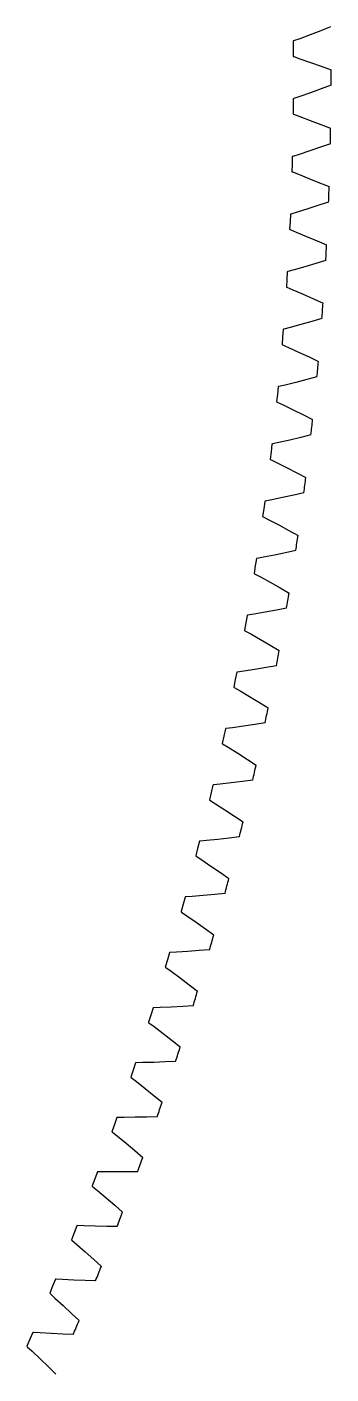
# Model space of a CAD drawing. Extents: x -220 to 220, y -220 to 220.
# Drawn here: x 198.8 to 219.7, y -89.1 to 3.5 of the extents above; entities that cross this region are included whole.
import ezdxf

# ---------------------------------------------------------------- set-up
doc = ezdxf.new("R2010")
doc.units = 0

msp = doc.modelspace()

# ---------------------------------------------------------------- linework, layer by layer
at = {"layer": 'layer0'}
for p, q in [((218.283, 2.94), (217.566, 2.674)), ((219.021, 3.223), (218.283, 2.94)), ((219.682, 3.484), (219.021, 3.223)), ((217.112, 2.507), (217.106, 2.5)), ((217.106, 2.5), (217.111, 1.983)), ((217.111, 1.983), (217.116, 1.466)), ((217.141, 2.521), (217.112, 2.507)), ((217.566, 2.674), (217.141, 2.521)), ((217.116, 1.466), (217.121, 1.459)), ((217.121, 1.459), (217.151, 1.446)), ((217.151, 1.446), (217.578, 1.3)), ((217.578, 1.3), (218.3, 1.047)), ((218.3, 1.047), (219.043, 0.778)), ((219.043, 0.778), (219.709, 0.528)), ((219.043, -0.778), (218.3, -1.047)), ((219.709, -0.528), (219.043, -0.778)), ((217.116, -1.466), (217.111, -1.983)), ((217.121, -1.459), (217.116, -1.466)), ((217.151, -1.446), (217.121, -1.459)), ((217.578, -1.3), (217.151, -1.446)), ((218.3, -1.047), (217.578, -1.3)), ((217.111, -1.983), (217.106, -2.5)), ((217.106, -2.5), (217.112, -2.507)), ((217.112, -2.507), (217.141, -2.521)), ((217.141, -2.521), (217.566, -2.674)), ((217.566, -2.674), (218.283, -2.94)), ((218.283, -2.94), (219.021, -3.223)), ((219.021, -3.223), (219.682, -3.484)), ((219.663, -4.541), (218.992, -4.778)), ((217.053, -5.431), (217.039, -5.948)), ((217.059, -5.424), (217.053, -5.431)), ((217.088, -5.412), (217.059, -5.424)), ((217.518, -5.274), (217.088, -5.412)), ((218.245, -5.034), (217.518, -5.274)), ((218.992, -4.778), (218.245, -5.034)), ((217.039, -5.948), (217.024, -6.465)), ((217.024, -6.465), (217.03, -6.472)), ((217.03, -6.472), (217.059, -6.486)), ((217.059, -6.486), (217.481, -6.647)), ((217.481, -6.647), (218.193, -6.927)), ((218.193, -6.927), (218.925, -7.223)), ((218.925, -7.223), (219.582, -7.496)), ((217.386, -9.246), (216.953, -9.376)), ((218.117, -9.019), (217.386, -9.246)), ((218.869, -8.777), (218.117, -9.019)), ((219.543, -8.552), (218.869, -8.777)), ((216.894, -9.911), (216.87, -10.427)), ((216.917, -9.394), (216.894, -9.911)), ((216.923, -9.388), (216.917, -9.394)), ((216.953, -9.376), (216.923, -9.388)), ((216.87, -10.427), (216.875, -10.434)), ((216.875, -10.434), (216.904, -10.449)), ((216.904, -10.449), (217.323, -10.618)), ((217.323, -10.618), (218.03, -10.911)), ((218.03, -10.911), (218.757, -11.22)), ((218.757, -11.22), (219.409, -11.505)), ((218.672, -12.773), (217.915, -13.001)), ((219.351, -12.561), (218.672, -12.773)), ((216.676, -13.871), (216.643, -14.386)), ((216.71, -13.355), (216.676, -13.871)), ((216.716, -13.348), (216.71, -13.355)), ((216.746, -13.336), (216.716, -13.348)), ((217.181, -13.214), (216.746, -13.336)), ((217.915, -13.001), (217.181, -13.214)), ((216.643, -14.386), (216.649, -14.394)), ((216.649, -14.394), (216.677, -14.409)), ((216.677, -14.409), (217.093, -14.586)), ((217.093, -14.586), (217.794, -14.891)), ((217.794, -14.891), (218.516, -15.214)), ((218.516, -15.214), (219.162, -15.511)), ((219.085, -16.565), (218.402, -16.765)), ((216.429, -17.31), (216.387, -17.826)), ((216.436, -17.304), (216.429, -17.31)), ((216.466, -17.293), (216.436, -17.304)), ((216.903, -17.179), (216.466, -17.293)), ((217.642, -16.979), (216.903, -17.179)), ((218.402, -16.765), (217.642, -16.979)), ((216.387, -17.826), (216.345, -18.341)), ((216.345, -18.341), (216.35, -18.348)), ((216.35, -18.348), (216.378, -18.364)), ((216.378, -18.364), (216.79, -18.548)), ((216.79, -18.548), (217.486, -18.866)), ((217.486, -18.866), (218.201, -19.202)), ((218.201, -19.202), (218.842, -19.511)), ((216.077, -21.26), (216.025, -21.775)), ((216.084, -21.254), (216.077, -21.26)), ((216.114, -21.244), (216.084, -21.254)), ((216.553, -21.137), (216.114, -21.244)), ((217.295, -20.951), (216.553, -21.137)), ((218.059, -20.751), (217.295, -20.951)), ((218.746, -20.563), (218.059, -20.751)), ((216.025, -21.775), (215.974, -22.289)), ((215.974, -22.289), (215.979, -22.297)), ((215.979, -22.297), (216.007, -22.313)), ((216.007, -22.313), (216.415, -22.505)), ((216.415, -22.505), (217.105, -22.835)), ((217.105, -22.835), (217.814, -23.184)), ((217.814, -23.184), (218.449, -23.505)), ((216.876, -24.916), (216.131, -25.089)), ((217.644, -24.73), (216.876, -24.916)), ((218.334, -24.555), (217.644, -24.73)), ((215.592, -25.717), (215.53, -26.23)), ((215.653, -25.203), (215.592, -25.717)), ((215.659, -25.197), (215.653, -25.203)), ((215.69, -25.187), (215.659, -25.197)), ((216.131, -25.089), (215.69, -25.187)), ((215.53, -26.23), (215.535, -26.238)), ((215.535, -26.238), (215.563, -26.254)), ((215.563, -26.254), (215.968, -26.453)), ((215.968, -26.453), (216.652, -26.797)), ((216.652, -26.797), (217.354, -27.158)), ((217.354, -27.158), (217.983, -27.491)), ((217.156, -28.701), (216.385, -28.873)), ((217.849, -28.539), (217.156, -28.701)), ((215.157, -29.138), (215.086, -29.65)), ((215.163, -29.132), (215.157, -29.138)), ((215.194, -29.122), (215.163, -29.132)), ((215.637, -29.032), (215.194, -29.122)), ((216.385, -28.873), (215.637, -29.032)), ((215.086, -29.65), (215.015, -30.162)), ((215.015, -30.162), (215.02, -30.17)), ((215.02, -30.17), (215.047, -30.187)), ((215.047, -30.187), (215.449, -30.393)), ((215.449, -30.393), (216.126, -30.749)), ((216.126, -30.749), (216.822, -31.124)), ((216.822, -31.124), (217.445, -31.467)), ((214.589, -33.063), (214.509, -33.573)), ((214.595, -33.057), (214.589, -33.063)), ((214.626, -33.048), (214.595, -33.057)), ((215.07, -32.966), (214.626, -33.048)), ((215.822, -32.82), (215.07, -32.966)), ((216.596, -32.662), (215.822, -32.82)), ((217.291, -32.513), (216.596, -32.662)), ((214.509, -33.573), (214.429, -34.084)), ((214.429, -34.084), (214.433, -34.092)), ((214.433, -34.092), (214.46, -34.11)), ((214.46, -34.11), (214.858, -34.323)), ((214.858, -34.323), (215.529, -34.691)), ((215.529, -34.691), (216.218, -35.079)), ((216.218, -35.079), (216.834, -35.433)), ((213.949, -36.976), (213.86, -37.486)), ((213.956, -36.97), (213.949, -36.976)), ((213.987, -36.962), (213.956, -36.97)), ((214.432, -36.888), (213.987, -36.962)), ((215.186, -36.757), (214.432, -36.888)), ((215.963, -36.613), (215.186, -36.757)), ((216.661, -36.476), (215.963, -36.613)), ((213.86, -37.486), (213.77, -37.995)), ((213.77, -37.995), (213.775, -38.003)), ((213.775, -38.003), (213.802, -38.021)), ((213.802, -38.021), (214.195, -38.242)), ((214.195, -38.242), (214.859, -38.622)), ((214.859, -38.622), (215.541, -39.022)), ((215.541, -39.022), (216.151, -39.388)), ((214.479, -40.681), (213.723, -40.799)), ((215.258, -40.551), (214.479, -40.681)), ((215.959, -40.427), (215.258, -40.551)), ((213.139, -41.385), (213.041, -41.893)), ((213.238, -40.878), (213.139, -41.385)), ((213.245, -40.872), (213.238, -40.878)), ((213.276, -40.864), (213.245, -40.872)), ((213.723, -40.799), (213.276, -40.864)), ((213.041, -41.893), (213.045, -41.901)), ((213.045, -41.901), (213.071, -41.919)), ((213.071, -41.919), (213.461, -42.147)), ((213.461, -42.147), (214.118, -42.54)), ((214.118, -42.54), (214.792, -42.952)), ((214.792, -42.952), (215.395, -43.329)), ((215.184, -44.364), (214.482, -44.476)), ((212.348, -45.271), (212.24, -45.777)), ((212.456, -44.765), (212.348, -45.271)), ((212.463, -44.76), (212.456, -44.765)), ((212.494, -44.753), (212.463, -44.76)), ((212.942, -44.695), (212.494, -44.753)), ((213.7, -44.591), (212.942, -44.695)), ((214.482, -44.476), (213.7, -44.591)), ((212.24, -45.777), (212.244, -45.785)), ((212.244, -45.785), (212.27, -45.804)), ((212.27, -45.804), (212.656, -46.039)), ((212.656, -46.039), (213.305, -46.443)), ((213.305, -46.443), (213.972, -46.868)), ((213.972, -46.868), (214.568, -47.256)), ((211.603, -48.638), (211.486, -49.142)), ((211.61, -48.633), (211.603, -48.638)), ((211.642, -48.626), (211.61, -48.633)), ((212.09, -48.577), (211.642, -48.626)), ((212.85, -48.487), (212.09, -48.577)), ((213.634, -48.386), (212.85, -48.487)), ((214.338, -48.287), (213.634, -48.386)), ((211.486, -49.142), (211.369, -49.645)), ((211.369, -49.645), (211.373, -49.653)), ((211.373, -49.653), (211.398, -49.673)), ((211.398, -49.673), (211.779, -49.915)), ((211.779, -49.915), (212.422, -50.331)), ((212.422, -50.331), (213.08, -50.768)), ((213.08, -50.768), (213.669, -51.167)), ((210.679, -52.495), (210.553, -52.996)), ((210.686, -52.49), (210.679, -52.495)), ((210.718, -52.484), (210.686, -52.49)), ((211.168, -52.443), (210.718, -52.484)), ((211.929, -52.366), (211.168, -52.443)), ((212.714, -52.279), (211.929, -52.366)), ((213.42, -52.194), (212.714, -52.279)), ((210.553, -52.996), (210.427, -53.498)), ((210.427, -53.498), (210.43, -53.506)), ((210.43, -53.506), (210.456, -53.526)), ((210.456, -53.526), (210.832, -53.775)), ((210.832, -53.775), (211.467, -54.203)), ((211.467, -54.203), (212.117, -54.651)), ((212.117, -54.651), (212.699, -55.061)), ((209.685, -56.334), (209.55, -56.833)), ((209.692, -56.329), (209.685, -56.334)), ((209.724, -56.324), (209.692, -56.329)), ((210.175, -56.291), (209.724, -56.324)), ((210.937, -56.228), (210.175, -56.291)), ((211.724, -56.156), (210.937, -56.228)), ((212.432, -56.083), (211.724, -56.156)), ((209.55, -56.833), (209.414, -57.332)), ((209.414, -57.332), (209.418, -57.34)), ((209.418, -57.34), (209.443, -57.361)), ((209.443, -57.361), (209.815, -57.617)), ((209.815, -57.617), (210.442, -58.056)), ((210.442, -58.056), (211.084, -58.516)), ((211.084, -58.516), (211.658, -58.936)), ((208.621, -60.154), (208.477, -60.651)), ((208.629, -60.149), (208.621, -60.154)), ((208.661, -60.145), (208.629, -60.149)), ((209.112, -60.12), (208.661, -60.145)), ((209.875, -60.071), (209.112, -60.12)), ((210.663, -60.013), (209.875, -60.071)), ((211.372, -59.954), (210.663, -60.013)), ((208.477, -60.651), (208.332, -61.147)), ((208.332, -61.147), (208.336, -61.155)), ((208.336, -61.155), (208.361, -61.177)), ((208.361, -61.177), (208.728, -61.439)), ((208.728, -61.439), (209.346, -61.89)), ((209.346, -61.89), (209.98, -62.362)), ((209.98, -62.362), (210.546, -62.792)), ((208.743, -63.895), (207.979, -63.929)), ((209.532, -63.851), (208.743, -63.895)), ((210.242, -63.804), (209.532, -63.851)), ((207.334, -64.448), (207.181, -64.942)), ((207.488, -63.955), (207.334, -64.448)), ((207.495, -63.95), (207.488, -63.955)), ((207.527, -63.946), (207.495, -63.95)), ((207.979, -63.929), (207.527, -63.946)), ((207.181, -64.942), (207.184, -64.95)), ((207.184, -64.95), (207.208, -64.972)), ((207.208, -64.972), (207.571, -65.241)), ((207.571, -65.241), (208.181, -65.703)), ((208.181, -65.703), (208.806, -66.186)), ((208.806, -66.186), (209.364, -66.627)), ((206.123, -68.224), (205.96, -68.715)), ((206.285, -67.733), (206.123, -68.224)), ((206.293, -67.729), (206.285, -67.733)), ((206.325, -67.725), (206.293, -67.729)), ((206.776, -67.717), (206.325, -67.725)), ((207.541, -67.696), (206.776, -67.717)), ((208.331, -67.667), (207.541, -67.696)), ((209.041, -67.633), (208.331, -67.667)), ((205.96, -68.715), (205.963, -68.723)), ((205.963, -68.723), (205.987, -68.745)), ((205.987, -68.745), (206.345, -69.021)), ((206.345, -69.021), (206.946, -69.494)), ((206.946, -69.494), (207.562, -69.989)), ((207.562, -69.989), (208.112, -70.44)), ((204.842, -71.977), (204.671, -72.465)), ((205.014, -71.49), (204.842, -71.977)), ((205.021, -71.485), (205.014, -71.49)), ((205.054, -71.482), (205.021, -71.485)), ((205.505, -71.482), (205.054, -71.482)), ((206.27, -71.476), (205.505, -71.482)), ((207.06, -71.461), (206.27, -71.476)), ((207.771, -71.44), (207.06, -71.461)), ((204.671, -72.465), (204.674, -72.474)), ((204.674, -72.474), (204.697, -72.496)), ((204.697, -72.496), (205.05, -72.779)), ((205.05, -72.779), (205.642, -73.262)), ((205.642, -73.262), (206.249, -73.768)), ((206.249, -73.768), (206.791, -74.229)), ((203.493, -75.707), (203.313, -76.191)), ((203.674, -75.222), (203.493, -75.707)), ((203.681, -75.218), (203.674, -75.222)), ((203.714, -75.215), (203.681, -75.218)), ((204.165, -75.224), (203.714, -75.215)), ((204.93, -75.231), (204.165, -75.224)), ((205.72, -75.231), (204.93, -75.231)), ((206.432, -75.223), (205.72, -75.231)), ((203.313, -76.191), (203.316, -76.2)), ((203.316, -76.2), (203.339, -76.223)), ((203.339, -76.223), (203.686, -76.511)), ((203.686, -76.511), (204.27, -77.006)), ((204.27, -77.006), (204.868, -77.523)), ((204.868, -77.523), (205.401, -77.993)), ((202.077, -79.411), (201.888, -79.892)), ((202.266, -78.93), (202.077, -79.411)), ((202.274, -78.925), (202.266, -78.93)), ((202.306, -78.923), (202.274, -78.925)), ((202.757, -78.94), (202.306, -78.923)), ((203.522, -78.961), (202.757, -78.94)), ((204.312, -78.975), (203.522, -78.961)), ((205.023, -78.98), (204.312, -78.975)), ((201.888, -79.892), (201.89, -79.9)), ((201.89, -79.9), (201.913, -79.924)), ((201.913, -79.924), (202.255, -80.219)), ((202.255, -80.219), (202.83, -80.724)), ((202.83, -80.724), (203.418, -81.252)), ((203.418, -81.252), (203.942, -81.732)), ((200.593, -83.088), (200.395, -83.566)), ((200.791, -82.611), (200.593, -83.088)), ((200.799, -82.606), (200.791, -82.611)), ((200.831, -82.605), (200.799, -82.606)), ((201.282, -82.63), (200.831, -82.605)), ((202.046, -82.665), (201.282, -82.63)), ((202.836, -82.694), (202.046, -82.665)), ((203.547, -82.712), (202.836, -82.694)), ((200.395, -83.566), (200.398, -83.574)), ((200.398, -83.574), (200.42, -83.598)), ((200.42, -83.598), (200.756, -83.899)), ((200.756, -83.899), (201.321, -84.415)), ((201.321, -84.415), (201.9, -84.953)), ((201.9, -84.953), (202.415, -85.443)), ((199.042, -86.738), (198.835, -87.212)), ((199.248, -86.264), (199.042, -86.738)), ((199.256, -86.26), (199.248, -86.264)), ((199.289, -86.259), (199.256, -86.26)), ((199.739, -86.292), (199.289, -86.259)), ((200.503, -86.342), (199.739, -86.292)), ((201.291, -86.384), (200.503, -86.342)), ((202.002, -86.416), (201.291, -86.384)), ((198.835, -87.212), (198.838, -87.221)), ((198.838, -87.221), (198.859, -87.245)), ((198.859, -87.245), (199.19, -87.552)), ((199.19, -87.552), (199.746, -88.078)), ((199.746, -88.078), (200.314, -88.627)), ((200.314, -88.627), (200.821, -89.126))]:
    msp.add_line(p, q, dxfattribs=at)
for start, end in [(359.86221, 360.13779), (358.8157, 359.09128), (357.76918, 358.04477), (356.72267, 356.99826), (355.67616, 355.95175), (354.62965, 354.90524), (353.58314, 353.85873), (352.53663, 352.81221), (351.49011, 351.7657), (350.4436, 350.71919), (349.39709, 349.67268), (348.35058, 348.62617), (347.30407, 347.57965), (346.25755, 346.53314), (345.21104, 345.48663), (344.16453, 344.44012), (343.11802, 343.39361), (342.07151, 342.34709), (341.025, 341.30059), (339.97848, 340.25407), (338.93197, 339.20756), (337.88546, 338.16105), (336.83895, 337.11454)]:
    msp.add_arc((0, 0), 219.71, start, end, dxfattribs=at)
at = {"layer": 'layer1'}
for p, q in [((218.283, 2.94), (217.566, 2.674)), ((219.021, 3.223), (218.283, 2.94)), ((219.682, 3.484), (219.021, 3.223)), ((217.112, 2.507), (217.106, 2.5)), ((217.106, 2.5), (217.111, 1.983)), ((217.111, 1.983), (217.116, 1.466)), ((217.141, 2.521), (217.112, 2.507)), ((217.566, 2.674), (217.141, 2.521)), ((217.116, 1.466), (217.121, 1.459)), ((217.121, 1.459), (217.151, 1.446)), ((217.151, 1.446), (217.578, 1.3)), ((217.578, 1.3), (218.3, 1.047)), ((218.3, 1.047), (219.043, 0.778)), ((219.043, 0.778), (219.709, 0.528)), ((219.043, -0.778), (218.3, -1.047)), ((219.709, -0.528), (219.043, -0.778)), ((217.116, -1.466), (217.111, -1.983)), ((217.121, -1.459), (217.116, -1.466)), ((217.151, -1.446), (217.121, -1.459)), ((217.578, -1.3), (217.151, -1.446)), ((218.3, -1.047), (217.578, -1.3)), ((217.111, -1.983), (217.106, -2.5)), ((217.106, -2.5), (217.112, -2.507)), ((217.112, -2.507), (217.141, -2.521)), ((217.141, -2.521), (217.566, -2.674)), ((217.566, -2.674), (218.283, -2.94)), ((218.283, -2.94), (219.021, -3.223)), ((219.021, -3.223), (219.682, -3.484)), ((219.663, -4.541), (218.992, -4.778)), ((217.053, -5.431), (217.039, -5.948)), ((217.059, -5.424), (217.053, -5.431)), ((217.088, -5.412), (217.059, -5.424)), ((217.518, -5.274), (217.088, -5.412)), ((218.245, -5.034), (217.518, -5.274)), ((218.992, -4.778), (218.245, -5.034)), ((217.039, -5.948), (217.024, -6.465)), ((217.024, -6.465), (217.03, -6.472)), ((217.03, -6.472), (217.059, -6.486)), ((217.059, -6.486), (217.481, -6.647)), ((217.481, -6.647), (218.193, -6.927)), ((218.193, -6.927), (218.925, -7.223)), ((218.925, -7.223), (219.582, -7.496)), ((217.386, -9.246), (216.953, -9.376)), ((218.117, -9.019), (217.386, -9.246)), ((218.869, -8.777), (218.117, -9.019)), ((219.543, -8.552), (218.869, -8.777)), ((216.894, -9.911), (216.87, -10.427)), ((216.917, -9.394), (216.894, -9.911)), ((216.923, -9.388), (216.917, -9.394)), ((216.953, -9.376), (216.923, -9.388)), ((216.87, -10.427), (216.875, -10.434)), ((216.875, -10.434), (216.904, -10.449)), ((216.904, -10.449), (217.323, -10.618)), ((217.323, -10.618), (218.03, -10.911)), ((218.03, -10.911), (218.757, -11.22)), ((218.757, -11.22), (219.409, -11.505)), ((218.672, -12.773), (217.915, -13.001)), ((219.351, -12.561), (218.672, -12.773)), ((216.676, -13.871), (216.643, -14.386)), ((216.71, -13.355), (216.676, -13.871)), ((216.716, -13.348), (216.71, -13.355)), ((216.746, -13.336), (216.716, -13.348)), ((217.181, -13.214), (216.746, -13.336)), ((217.915, -13.001), (217.181, -13.214)), ((216.643, -14.386), (216.649, -14.394)), ((216.649, -14.394), (216.677, -14.409)), ((216.677, -14.409), (217.093, -14.586)), ((217.093, -14.586), (217.794, -14.891)), ((217.794, -14.891), (218.516, -15.214)), ((218.516, -15.214), (219.162, -15.511)), ((219.085, -16.565), (218.402, -16.765)), ((216.429, -17.31), (216.387, -17.826)), ((216.436, -17.304), (216.429, -17.31)), ((216.466, -17.293), (216.436, -17.304)), ((216.903, -17.179), (216.466, -17.293)), ((217.642, -16.979), (216.903, -17.179)), ((218.402, -16.765), (217.642, -16.979)), ((216.387, -17.826), (216.345, -18.341)), ((216.345, -18.341), (216.35, -18.348)), ((216.35, -18.348), (216.378, -18.364)), ((216.378, -18.364), (216.79, -18.548)), ((216.79, -18.548), (217.486, -18.866)), ((217.486, -18.866), (218.201, -19.202)), ((218.201, -19.202), (218.842, -19.511)), ((216.077, -21.26), (216.025, -21.775)), ((216.084, -21.254), (216.077, -21.26)), ((216.114, -21.244), (216.084, -21.254)), ((216.553, -21.137), (216.114, -21.244)), ((217.295, -20.951), (216.553, -21.137)), ((218.059, -20.751), (217.295, -20.951)), ((218.746, -20.563), (218.059, -20.751)), ((216.025, -21.775), (215.974, -22.289)), ((215.974, -22.289), (215.979, -22.297)), ((215.979, -22.297), (216.007, -22.313)), ((216.007, -22.313), (216.415, -22.505)), ((216.415, -22.505), (217.105, -22.835)), ((217.105, -22.835), (217.814, -23.184)), ((217.814, -23.184), (218.449, -23.505)), ((216.876, -24.916), (216.131, -25.089)), ((217.644, -24.73), (216.876, -24.916)), ((218.334, -24.555), (217.644, -24.73)), ((215.592, -25.717), (215.53, -26.23)), ((215.653, -25.203), (215.592, -25.717)), ((215.659, -25.197), (215.653, -25.203)), ((215.69, -25.187), (215.659, -25.197)), ((216.131, -25.089), (215.69, -25.187)), ((215.53, -26.23), (215.535, -26.238)), ((215.535, -26.238), (215.563, -26.254)), ((215.563, -26.254), (215.968, -26.453)), ((215.968, -26.453), (216.652, -26.797)), ((216.652, -26.797), (217.354, -27.158)), ((217.354, -27.158), (217.983, -27.491)), ((217.156, -28.701), (216.385, -28.873)), ((217.849, -28.539), (217.156, -28.701)), ((215.157, -29.138), (215.086, -29.65)), ((215.163, -29.132), (215.157, -29.138)), ((215.194, -29.122), (215.163, -29.132)), ((215.637, -29.032), (215.194, -29.122)), ((216.385, -28.873), (215.637, -29.032)), ((215.086, -29.65), (215.015, -30.162)), ((215.015, -30.162), (215.02, -30.17)), ((215.02, -30.17), (215.047, -30.187)), ((215.047, -30.187), (215.449, -30.393)), ((215.449, -30.393), (216.126, -30.749)), ((216.126, -30.749), (216.822, -31.124)), ((216.822, -31.124), (217.445, -31.467)), ((214.589, -33.063), (214.509, -33.573)), ((214.595, -33.057), (214.589, -33.063)), ((214.626, -33.048), (214.595, -33.057)), ((215.07, -32.966), (214.626, -33.048)), ((215.822, -32.82), (215.07, -32.966)), ((216.596, -32.662), (215.822, -32.82)), ((217.291, -32.513), (216.596, -32.662)), ((214.509, -33.573), (214.429, -34.084)), ((214.429, -34.084), (214.433, -34.092)), ((214.433, -34.092), (214.46, -34.11)), ((214.46, -34.11), (214.858, -34.323)), ((214.858, -34.323), (215.529, -34.691)), ((215.529, -34.691), (216.218, -35.079)), ((216.218, -35.079), (216.834, -35.433)), ((213.949, -36.976), (213.86, -37.486)), ((213.956, -36.97), (213.949, -36.976)), ((213.987, -36.962), (213.956, -36.97)), ((214.432, -36.888), (213.987, -36.962)), ((215.186, -36.757), (214.432, -36.888)), ((215.963, -36.613), (215.186, -36.757)), ((216.661, -36.476), (215.963, -36.613)), ((213.86, -37.486), (213.77, -37.995)), ((213.77, -37.995), (213.775, -38.003)), ((213.775, -38.003), (213.802, -38.021)), ((213.802, -38.021), (214.195, -38.242)), ((214.195, -38.242), (214.859, -38.622)), ((214.859, -38.622), (215.541, -39.022)), ((215.541, -39.022), (216.151, -39.388)), ((214.479, -40.681), (213.723, -40.799)), ((215.258, -40.551), (214.479, -40.681)), ((215.959, -40.427), (215.258, -40.551)), ((213.139, -41.385), (213.041, -41.893)), ((213.238, -40.878), (213.139, -41.385)), ((213.245, -40.872), (213.238, -40.878)), ((213.276, -40.864), (213.245, -40.872)), ((213.723, -40.799), (213.276, -40.864)), ((213.041, -41.893), (213.045, -41.901)), ((213.045, -41.901), (213.071, -41.919)), ((213.071, -41.919), (213.461, -42.147)), ((213.461, -42.147), (214.118, -42.54)), ((214.118, -42.54), (214.792, -42.952)), ((214.792, -42.952), (215.395, -43.329)), ((215.184, -44.364), (214.482, -44.476)), ((212.348, -45.271), (212.24, -45.777)), ((212.456, -44.765), (212.348, -45.271)), ((212.463, -44.76), (212.456, -44.765)), ((212.494, -44.753), (212.463, -44.76)), ((212.942, -44.695), (212.494, -44.753)), ((213.7, -44.591), (212.942, -44.695)), ((214.482, -44.476), (213.7, -44.591)), ((212.24, -45.777), (212.244, -45.785)), ((212.244, -45.785), (212.27, -45.804)), ((212.27, -45.804), (212.656, -46.039)), ((212.656, -46.039), (213.305, -46.443)), ((213.305, -46.443), (213.972, -46.868)), ((213.972, -46.868), (214.568, -47.256)), ((211.603, -48.638), (211.486, -49.142)), ((211.61, -48.633), (211.603, -48.638)), ((211.642, -48.626), (211.61, -48.633)), ((212.09, -48.577), (211.642, -48.626)), ((212.85, -48.487), (212.09, -48.577)), ((213.634, -48.386), (212.85, -48.487)), ((214.338, -48.287), (213.634, -48.386)), ((211.486, -49.142), (211.369, -49.645)), ((211.369, -49.645), (211.373, -49.653)), ((211.373, -49.653), (211.398, -49.673)), ((211.398, -49.673), (211.779, -49.915)), ((211.779, -49.915), (212.422, -50.331)), ((212.422, -50.331), (213.08, -50.768)), ((213.08, -50.768), (213.669, -51.167)), ((210.679, -52.495), (210.553, -52.996)), ((210.686, -52.49), (210.679, -52.495)), ((210.718, -52.484), (210.686, -52.49)), ((211.168, -52.443), (210.718, -52.484)), ((211.929, -52.366), (211.168, -52.443)), ((212.714, -52.279), (211.929, -52.366)), ((213.42, -52.194), (212.714, -52.279)), ((210.553, -52.996), (210.427, -53.498)), ((210.427, -53.498), (210.43, -53.506)), ((210.43, -53.506), (210.456, -53.526)), ((210.456, -53.526), (210.832, -53.775)), ((210.832, -53.775), (211.467, -54.203)), ((211.467, -54.203), (212.117, -54.651)), ((212.117, -54.651), (212.699, -55.061)), ((209.685, -56.334), (209.55, -56.833)), ((209.692, -56.329), (209.685, -56.334)), ((209.724, -56.324), (209.692, -56.329)), ((210.175, -56.291), (209.724, -56.324)), ((210.937, -56.228), (210.175, -56.291)), ((211.724, -56.156), (210.937, -56.228)), ((212.432, -56.083), (211.724, -56.156)), ((209.55, -56.833), (209.414, -57.332)), ((209.414, -57.332), (209.418, -57.34)), ((209.418, -57.34), (209.443, -57.361)), ((209.443, -57.361), (209.815, -57.617)), ((209.815, -57.617), (210.442, -58.056)), ((210.442, -58.056), (211.084, -58.516)), ((211.084, -58.516), (211.658, -58.936)), ((208.621, -60.154), (208.477, -60.651)), ((208.629, -60.149), (208.621, -60.154)), ((208.661, -60.145), (208.629, -60.149)), ((209.112, -60.12), (208.661, -60.145)), ((209.875, -60.071), (209.112, -60.12)), ((210.663, -60.013), (209.875, -60.071)), ((211.372, -59.954), (210.663, -60.013)), ((208.477, -60.651), (208.332, -61.147)), ((208.332, -61.147), (208.336, -61.155)), ((208.336, -61.155), (208.361, -61.177)), ((208.361, -61.177), (208.728, -61.439)), ((208.728, -61.439), (209.346, -61.89)), ((209.346, -61.89), (209.98, -62.362)), ((209.98, -62.362), (210.546, -62.792)), ((208.743, -63.895), (207.979, -63.929)), ((209.532, -63.851), (208.743, -63.895)), ((210.242, -63.804), (209.532, -63.851)), ((207.334, -64.448), (207.181, -64.942)), ((207.488, -63.955), (207.334, -64.448)), ((207.495, -63.95), (207.488, -63.955)), ((207.527, -63.946), (207.495, -63.95)), ((207.979, -63.929), (207.527, -63.946)), ((207.181, -64.942), (207.184, -64.95)), ((207.184, -64.95), (207.208, -64.972)), ((207.208, -64.972), (207.571, -65.241)), ((207.571, -65.241), (208.181, -65.703)), ((208.181, -65.703), (208.806, -66.186)), ((208.806, -66.186), (209.364, -66.627)), ((206.123, -68.224), (205.96, -68.715)), ((206.285, -67.733), (206.123, -68.224)), ((206.293, -67.729), (206.285, -67.733)), ((206.325, -67.725), (206.293, -67.729)), ((206.776, -67.717), (206.325, -67.725)), ((207.541, -67.696), (206.776, -67.717)), ((208.331, -67.667), (207.541, -67.696)), ((209.041, -67.633), (208.331, -67.667)), ((205.96, -68.715), (205.963, -68.723)), ((205.963, -68.723), (205.987, -68.745)), ((205.987, -68.745), (206.345, -69.021)), ((206.345, -69.021), (206.946, -69.494)), ((206.946, -69.494), (207.562, -69.989)), ((207.562, -69.989), (208.112, -70.44)), ((204.842, -71.977), (204.671, -72.465)), ((205.014, -71.49), (204.842, -71.977)), ((205.021, -71.485), (205.014, -71.49)), ((205.054, -71.482), (205.021, -71.485)), ((205.505, -71.482), (205.054, -71.482)), ((206.27, -71.476), (205.505, -71.482)), ((207.06, -71.461), (206.27, -71.476)), ((207.771, -71.44), (207.06, -71.461)), ((204.671, -72.465), (204.674, -72.474)), ((204.674, -72.474), (204.697, -72.496)), ((204.697, -72.496), (205.05, -72.779)), ((205.05, -72.779), (205.642, -73.262)), ((205.642, -73.262), (206.249, -73.768)), ((206.249, -73.768), (206.791, -74.229)), ((203.493, -75.707), (203.313, -76.191)), ((203.674, -75.222), (203.493, -75.707)), ((203.681, -75.218), (203.674, -75.222)), ((203.714, -75.215), (203.681, -75.218)), ((204.165, -75.224), (203.714, -75.215)), ((204.93, -75.231), (204.165, -75.224)), ((205.72, -75.231), (204.93, -75.231)), ((206.432, -75.223), (205.72, -75.231)), ((203.313, -76.191), (203.316, -76.2)), ((203.316, -76.2), (203.339, -76.223)), ((203.339, -76.223), (203.686, -76.511)), ((203.686, -76.511), (204.27, -77.006)), ((204.27, -77.006), (204.868, -77.523)), ((204.868, -77.523), (205.401, -77.993)), ((202.077, -79.411), (201.888, -79.892)), ((202.266, -78.93), (202.077, -79.411)), ((202.274, -78.925), (202.266, -78.93)), ((202.306, -78.923), (202.274, -78.925)), ((202.757, -78.94), (202.306, -78.923)), ((203.522, -78.961), (202.757, -78.94)), ((204.312, -78.975), (203.522, -78.961)), ((205.023, -78.98), (204.312, -78.975)), ((201.888, -79.892), (201.89, -79.9)), ((201.89, -79.9), (201.913, -79.924)), ((201.913, -79.924), (202.255, -80.219)), ((202.255, -80.219), (202.83, -80.724)), ((202.83, -80.724), (203.418, -81.252)), ((203.418, -81.252), (203.942, -81.732)), ((200.593, -83.088), (200.395, -83.566)), ((200.791, -82.611), (200.593, -83.088)), ((200.799, -82.606), (200.791, -82.611)), ((200.831, -82.605), (200.799, -82.606)), ((201.282, -82.63), (200.831, -82.605)), ((202.046, -82.665), (201.282, -82.63)), ((202.836, -82.694), (202.046, -82.665)), ((203.547, -82.712), (202.836, -82.694)), ((200.395, -83.566), (200.398, -83.574)), ((200.398, -83.574), (200.42, -83.598)), ((200.42, -83.598), (200.756, -83.899)), ((200.756, -83.899), (201.321, -84.415)), ((201.321, -84.415), (201.9, -84.953)), ((201.9, -84.953), (202.415, -85.443)), ((199.042, -86.738), (198.835, -87.212)), ((199.248, -86.264), (199.042, -86.738)), ((199.256, -86.26), (199.248, -86.264)), ((199.289, -86.259), (199.256, -86.26)), ((199.739, -86.292), (199.289, -86.259)), ((200.503, -86.342), (199.739, -86.292)), ((201.291, -86.384), (200.503, -86.342)), ((202.002, -86.416), (201.291, -86.384)), ((198.835, -87.212), (198.838, -87.221)), ((198.838, -87.221), (198.859, -87.245)), ((198.859, -87.245), (199.19, -87.552)), ((199.19, -87.552), (199.746, -88.078)), ((199.746, -88.078), (200.314, -88.627)), ((200.314, -88.627), (200.821, -89.126))]:
    msp.add_line(p, q, dxfattribs=at)
for start, end in [(359.86221, 360.13779), (358.8157, 359.09128), (357.76918, 358.04477), (356.72267, 356.99826), (355.67616, 355.95175), (354.62965, 354.90524), (353.58314, 353.85873), (352.53663, 352.81221), (351.49011, 351.7657), (350.4436, 350.71919), (349.39709, 349.67268), (348.35058, 348.62617), (347.30407, 347.57965), (346.25755, 346.53314), (345.21104, 345.48663), (344.16453, 344.44012), (343.11802, 343.39361), (342.07151, 342.34709), (341.025, 341.30059), (339.97848, 340.25407), (338.93197, 339.20756), (337.88546, 338.16105), (336.83895, 337.11454)]:
    msp.add_arc((0, 0), 219.71, start, end, dxfattribs=at)

doc.saveas('drawing.dxf')
